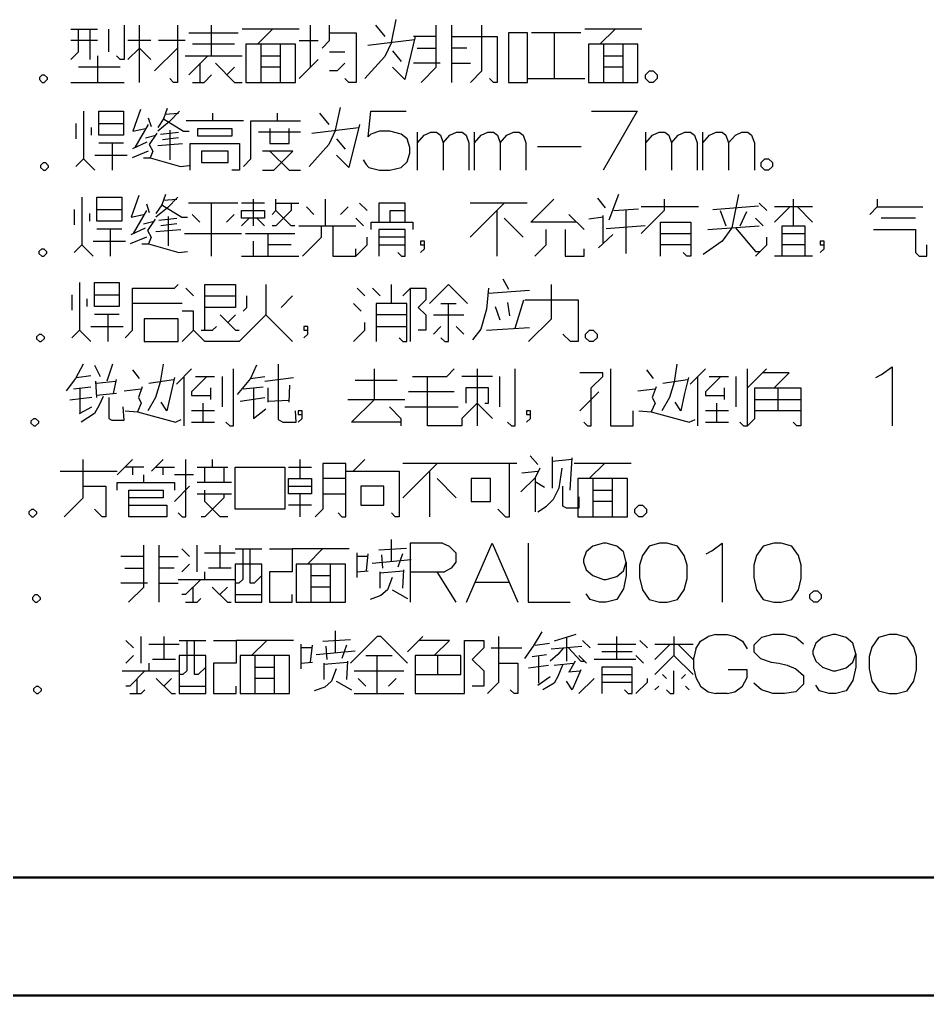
# Model space of a CAD drawing. Extents: x 0 to 1189, y 0 to 841.
# Drawn here: x 78.2 to 155.1, y 0 to 82.7 of the extents above; entities that cross this region are included whole.
import ezdxf

# ---------------------------------------------------------------- set-up
doc = ezdxf.new("R2010")
doc.units = 0

msp = doc.modelspace()

# ---------------------------------------------------------------- linework, layer by layer
at = {"color": 7, "lineweight": 50}
for p, q in [((1179, 10), (30, 10)), ((1189, 0), (0, 0))]:
    msp.add_line(p, q, dxfattribs=at)
at = {"color": 7, "lineweight": 25}
for points in [[(109.72, 80.75), (110.123, 82.686)], [(82.542, 79.299), (83.187, 79.944), (83.187, 81.879)], [(82.542, 81.879), (84.8, 81.879)], [(84.155, 81.879), (84.155, 79.299)], [(85.768, 79.944), (85.768, 81.879)], [(87.058, 82.202), (87.058, 79.299), (86.736, 79.299), (86.413, 79.621)], [(88.349, 77.363), (88.349, 82.202)], [(91.574, 82.202), (91.574, 77.363), (91.252, 77.363), (90.929, 77.686)], [(94.478, 79.621), (94.478, 82.202)], [(101.897, 81.879), (97.058, 81.879)], [(98.349, 80.589), (99.639, 81.879)], [(102.865, 78.653), (102.865, 82.202)], [(103.833, 80.266), (104.478, 80.911), (104.478, 82.202)], [(108.349, 82.202), (109.155, 81.234)], [(112.22, 77.363), (113.51, 78.653), (113.51, 82.202)], [(114.8, 82.202), (114.8, 77.363)], [(116.413, 77.363), (117.381, 78.331), (117.381, 82.202)], [(130.929, 81.879), (126.091, 81.879)], [(127.381, 80.589), (128.671, 81.879)], [(92.542, 81.557), (96.736, 81.557)], [(104.478, 81.557), (106.736, 81.557), (106.736, 77.363), (106.091, 77.363), (105.768, 77.686)], [(111.736, 81.234), (110.849, 77.605), (109.8, 78.653)], [(113.51, 81.234), (111.574, 81.234)], [(114.8, 81.234), (116.413, 81.234)], [(116.413, 81.234), (118.671, 81.234), (118.671, 77.363), (118.349, 77.363), (118.026, 77.686)], [(125.768, 81.557), (121.574, 81.557)], [(123.51, 81.557), (123.51, 77.686)], [(84.8, 80.911), (82.542, 80.911)], [(89.316, 80.911), (87.381, 80.911)], [(87.381, 79.299), (88.349, 80.266), (89.316, 79.299)], [(89.639, 78.331), (91.574, 80.266)], [(92.22, 80.911), (89.962, 80.911)], [(96.413, 80.589), (92.865, 80.589)], [(98.671, 77.363), (98.671, 80.589)], [(100.284, 80.589), (100.284, 77.363)], [(101.897, 80.911), (103.51, 80.911)], [(107.704, 80.508), (111.655, 80.992)], [(109.72, 80.75), (109.155, 79.541)], [(111.897, 80.266), (113.51, 80.266)], [(116.091, 80.266), (114.8, 80.266)], [(127.704, 77.363), (127.704, 80.589)], [(129.316, 80.589), (129.316, 77.363)], [(84.8, 79.621), (84.8, 77.363)], [(92.22, 79.621), (97.058, 79.621)], [(94.155, 79.621), (92.542, 78.008)], [(98.671, 79.621), (100.284, 79.621)], [(104.478, 79.944), (105.768, 79.944)], [(107.462, 77.686), (109.155, 79.541)], [(109.8, 80.024), (110.526, 79.137)], [(127.704, 79.621), (129.316, 79.621)], [(86.736, 78.653), (83.187, 78.653)], [(93.51, 77.363), (93.51, 78.976)], [(94.8, 78.976), (96.413, 77.363), (97.058, 77.363)], [(96.413, 78.653), (95.768, 78.008)], [(100.284, 78.653), (98.671, 78.653)], [(101.897, 77.686), (103.51, 79.299)], [(105.768, 78.976), (105.123, 78.331), (104.478, 78.331)], [(113.833, 78.976), (111.574, 78.976)], [(114.8, 78.976), (116.413, 78.976)], [(129.316, 78.653), (127.704, 78.653)], [(80.123, 78.008), (79.881, 77.766)], [(79.881, 77.766), (79.881, 77.605)], [(80.123, 78.008), (80.284, 78.008)], [(80.526, 77.766), (80.284, 78.008)], [(80.526, 77.766), (80.526, 77.605)], [(92.865, 77.363), (93.833, 77.363), (94.478, 78.008)], [(79.881, 77.605), (80.123, 77.363)], [(80.123, 77.363), (80.284, 77.363)], [(80.284, 77.363), (80.526, 77.605)], [(82.542, 77.363), (87.058, 77.363)], [(121.252, 77.686), (126.091, 77.686)], [(83.615, 74.914), (83.615, 70.881), (84.582, 69.914)], [(88.453, 75.075), (87.808, 73.22), (88.857, 73.462)], [(90.711, 75.156), (90.389, 74.269), (89.905, 73.543)], [(91.76, 74.914), (90.873, 74.027), (89.905, 73.22)], [(90.55, 74.672), (91.679, 74.752)], [(94.582, 74.107), (94.582, 74.752)], [(100.066, 74.107), (100.066, 74.752)], [(103.615, 74.752), (104.421, 73.785)], [(104.986, 73.301), (105.389, 75.236)], [(107.324, 70.801), (107.566, 70.398), (107.808, 70.156), (108.695, 69.914), (109.582, 69.914), (110.55, 70.156), (111.034, 70.639), (111.276, 71.365), (111.276, 71.849), (111.034, 72.575), (110.55, 72.978), (109.582, 73.22), (108.695, 73.22), (107.97, 72.978), (107.728, 72.736), (107.97, 74.914), (110.953, 74.914)], [(126.679, 74.914), (130.55, 74.914), (127.647, 69.914)], [(82.97, 73.865), (82.97, 72.575)], [(84.905, 73.865), (87.002, 73.865)], [(89.099, 73.785), (87.97, 71.849)], [(89.099, 74.349), (89.34, 73.623)], [(90.389, 74.269), (92.082, 73.22), (92.566, 73.22)], [(97.163, 74.107), (92.324, 74.107)], [(97.163, 70.236), (97.808, 70.881), (97.808, 74.107), (102.002, 74.107)], [(107.002, 73.785), (106.115, 70.156), (105.066, 71.204)], [(84.26, 73.543), (84.26, 72.898)], [(88.857, 72.656), (89.744, 72.898)], [(89.824, 73.059), (89.179, 72.091), (89.502, 71.527), (89.26, 70.962)], [(90.147, 72.978), (91.679, 73.139)], [(90.953, 70.801), (90.953, 73.301)], [(102.002, 73.139), (98.453, 73.139)], [(99.421, 73.462), (99.421, 72.172), (101.034, 72.172), (101.034, 73.462)], [(102.97, 73.059), (106.921, 73.543)], [(104.986, 73.301), (104.421, 72.091)], [(111.921, 69.914), (111.921, 73.139)], [(111.921, 72.252), (112.486, 72.898), (113.05, 73.139), (113.534, 73.139), (113.857, 72.898), (114.099, 72.252), (114.663, 72.898), (115.228, 73.139), (115.711, 73.139), (116.034, 72.898), (116.276, 72.252)], [(116.76, 69.914), (116.76, 73.139)], [(116.76, 72.252), (117.324, 72.898), (117.889, 73.139), (118.373, 73.139), (118.695, 72.898), (118.937, 72.252), (119.502, 72.898), (120.066, 73.139), (120.55, 73.139), (120.873, 72.898), (121.115, 72.252)], [(131.276, 69.914), (131.276, 73.139)], [(131.276, 72.252), (131.84, 72.898), (132.405, 73.139), (132.889, 73.139), (133.211, 72.898), (133.453, 72.252), (134.018, 72.898), (134.582, 73.139), (135.066, 73.139), (135.389, 72.898), (135.631, 72.252)], [(136.115, 69.914), (136.115, 73.139)], [(136.115, 72.252), (136.679, 72.898), (137.244, 73.139), (137.728, 73.139), (138.05, 72.898), (138.292, 72.252), (138.857, 72.898), (139.421, 73.139), (139.905, 73.139), (140.228, 72.898), (140.47, 72.252)], [(84.905, 72.252), (87.002, 72.252)], [(86.034, 72.252), (86.034, 69.914)], [(87.808, 71.769), (89.018, 72.333)], [(89.905, 72.01), (92.002, 72.172)], [(91.679, 72.656), (90.308, 72.494)], [(92.647, 69.914), (92.647, 72.172), (96.84, 72.172), (96.84, 69.914), (96.195, 69.914)], [(102.728, 70.236), (104.421, 72.091)], [(105.066, 72.575), (105.792, 71.688)], [(114.099, 72.252), (114.099, 69.914)], [(116.276, 72.252), (116.276, 69.914)], [(118.937, 72.252), (118.937, 69.914)], [(121.115, 72.252), (121.115, 69.914)], [(133.453, 72.252), (133.453, 69.914)], [(135.631, 72.252), (135.631, 69.914)], [(138.292, 72.252), (138.292, 69.914)], [(140.47, 72.252), (140.47, 69.914)], [(84.582, 71.204), (87.324, 71.204)], [(89.099, 71.527), (87.728, 70.962)], [(98.776, 69.914), (99.744, 69.914), (101.357, 71.527), (98.776, 71.527)], [(99.421, 71.527), (101.034, 69.914), (102.002, 69.914)], [(122.082, 71.93), (125.792, 71.93)], [(80.228, 70.559), (79.986, 70.317)], [(79.986, 70.317), (79.986, 70.156)], [(80.228, 70.559), (80.389, 70.559)], [(80.631, 70.317), (80.389, 70.559)], [(80.631, 70.317), (80.631, 70.156)], [(83.615, 70.881), (82.97, 70.236)], [(88.695, 70.962), (89.26, 70.962), (91.84, 70.236)], [(91.84, 70.236), (92.566, 70.317)], [(79.986, 70.156), (80.228, 69.914)], [(80.228, 69.914), (80.389, 69.914)], [(80.389, 69.914), (80.631, 70.156)], [(90.566, 67.866), (90.244, 66.979), (89.76, 66.253)], [(128.953, 67.866), (128.147, 65.689)], [(139.115, 67.866), (138.55, 65.043), (137.744, 63.914), (136.131, 62.785)], [(83.469, 67.624), (83.469, 63.592), (84.437, 62.624)], [(88.308, 67.785), (87.663, 65.931), (88.711, 66.172)], [(88.953, 67.06), (89.195, 66.334)], [(91.615, 67.624), (90.728, 66.737), (89.76, 65.931)], [(90.244, 66.979), (91.937, 65.931), (92.421, 65.931)], [(90.405, 67.382), (91.534, 67.463)], [(96.695, 67.14), (92.502, 67.14)], [(94.437, 67.14), (94.437, 62.624)], [(98.953, 67.14), (97.018, 67.14)], [(97.986, 67.463), (97.986, 65.205)], [(101.211, 67.14), (101.211, 66.495), (99.921, 65.205), (99.599, 65.205)], [(101.534, 65.205), (101.211, 65.205), (99.921, 66.495), (99.921, 67.463)], [(99.921, 67.14), (101.857, 67.14)], [(104.115, 65.205), (104.115, 67.463)], [(107.663, 66.495), (107.018, 67.14)], [(110.889, 65.527), (110.889, 67.14), (108.631, 67.14), (108.631, 65.527)], [(116.373, 64.237), (119.276, 67.14)], [(121.211, 67.14), (116.373, 67.14)], [(125.405, 65.527), (121.534, 65.527), (123.469, 67.463)], [(127.179, 67.543), (127.824, 66.737)], [(132.824, 67.463), (132.824, 66.495), (130.889, 64.56)], [(141.534, 66.495), (140.889, 67.14)], [(143.792, 65.205), (143.792, 67.463)], [(150.889, 67.463), (150.889, 66.818), (154.76, 66.818)], [(82.824, 66.576), (82.824, 65.285)], [(84.115, 66.253), (84.115, 65.608)], [(84.76, 66.576), (86.857, 66.576)], [(88.953, 66.495), (87.824, 64.56)], [(92.824, 66.172), (93.469, 65.527)], [(95.728, 65.527), (96.373, 66.172)], [(99.599, 66.172), (99.921, 66.495)], [(103.147, 66.172), (102.502, 66.818)], [(105.405, 66.172), (106.05, 66.818)], [(109.598, 65.527), (109.598, 66.495), (110.889, 66.495)], [(118.631, 66.495), (118.631, 62.624)], [(126.05, 64.882), (124.76, 66.172)], [(128.55, 66.495), (130.647, 66.656)], [(129.599, 62.866), (129.599, 64.64), (129.599, 66.495)], [(135.728, 66.818), (130.889, 66.818)], [(136.937, 66.576), (140.808, 66.898)], [(137.582, 66.495), (138.066, 65.205)], [(139.276, 65.205), (139.84, 66.414)], [(142.179, 65.527), (143.469, 66.818)], [(145.405, 66.818), (142.179, 66.818)], [(144.115, 66.818), (145.405, 65.527)], [(150.889, 66.818), (150.244, 66.172)], [(88.711, 65.366), (89.599, 65.608)], [(89.679, 65.769), (89.034, 64.801), (89.357, 64.237), (89.115, 63.672)], [(90.002, 65.689), (91.534, 65.85)], [(91.534, 65.366), (90.163, 65.205)], [(90.808, 63.511), (90.808, 66.011)], [(97.663, 65.85), (97.018, 65.205)], [(98.953, 65.205), (98.308, 65.85)], [(107.34, 65.205), (106.695, 65.85)], [(107.986, 64.882), (107.986, 65.527), (111.534, 65.527), (111.534, 64.882)], [(120.889, 64.237), (119.276, 65.85)], [(127.663, 65.931), (126.453, 65.769)], [(127.663, 63.753), (127.663, 66.092)], [(132.502, 62.624), (132.502, 65.527), (135.082, 65.527), (135.082, 62.624), (134.76, 62.624), (134.437, 62.947)], [(141.211, 65.205), (140.566, 65.85)], [(154.115, 65.85), (151.211, 65.85)], [(84.76, 64.963), (86.857, 64.963)], [(85.889, 64.963), (85.889, 62.624)], [(87.663, 64.479), (88.873, 65.043)], [(89.76, 64.721), (91.857, 64.882)], [(92.179, 64.56), (97.018, 64.56)], [(97.34, 64.56), (101.534, 64.56)], [(99.276, 62.624), (99.276, 64.56)], [(101.857, 65.205), (106.695, 65.205)], [(102.179, 62.624), (103.792, 64.237), (103.792, 65.205)], [(104.76, 65.205), (104.76, 62.624), (106.695, 62.624), (106.695, 63.269)], [(110.244, 62.947), (110.566, 62.624), (110.889, 62.624), (110.889, 64.882), (108.631, 64.882), (108.631, 62.624)], [(121.857, 62.624), (122.824, 63.592), (122.824, 64.882)], [(124.437, 64.882), (124.437, 62.624), (126.05, 62.624), (126.05, 63.269)], [(131.211, 65.205), (127.905, 64.963)], [(132.502, 64.56), (135.082, 64.56)], [(136.534, 64.882), (140.889, 65.205)], [(138.873, 65.043), (140.566, 63.027), (140.969, 63.027)], [(142.824, 62.624), (142.824, 65.205), (144.76, 65.205), (144.76, 62.624)], [(142.824, 64.56), (144.76, 64.56)], [(150.566, 64.882), (154.115, 64.882), (154.115, 62.947), (154.437, 62.624), (155.082, 62.624), (155.082, 63.592)], [(84.437, 63.914), (87.179, 63.914)], [(88.953, 64.237), (87.582, 63.672)], [(88.55, 63.672), (89.115, 63.672), (91.695, 62.947)], [(97.986, 63.914), (97.986, 62.624)], [(106.695, 62.624), (107.663, 63.592), (107.663, 64.237)], [(110.889, 64.237), (108.631, 64.237)], [(112.179, 62.947), (112.502, 63.269), (112.502, 63.914), (112.179, 63.914), (112.179, 63.592), (112.502, 63.592)], [(128.469, 64.479), (127.26, 63.35)], [(140.566, 62.624), (141.534, 63.592), (141.534, 64.237)], [(146.05, 62.947), (146.373, 63.269), (146.373, 63.914), (146.05, 63.914), (146.05, 63.592), (146.373, 63.592)], [(80.082, 63.269), (79.84, 63.027)], [(79.84, 63.027), (79.84, 62.866)], [(79.84, 62.866), (80.082, 62.624)], [(80.082, 63.269), (80.244, 63.269)], [(80.486, 63.027), (80.244, 63.269)], [(80.244, 62.624), (80.486, 62.866)], [(80.486, 63.027), (80.486, 62.866)], [(83.469, 63.592), (82.824, 62.947)], [(91.695, 62.947), (92.421, 63.027)], [(101.211, 63.592), (99.276, 63.592)], [(108.631, 63.592), (110.889, 63.592)], [(135.082, 63.592), (132.502, 63.592)], [(144.76, 63.592), (142.824, 63.592)], [(80.082, 62.624), (80.244, 62.624)], [(97.018, 62.624), (101.857, 62.624)], [(145.405, 62.624), (142.179, 62.624)], [(83.266, 60.396), (83.266, 56.364), (84.234, 55.396)], [(119.153, 60.719), (119.637, 59.832)], [(87.137, 55.719), (87.782, 56.364), (87.782, 59.912), (91.331, 59.912), (91.653, 60.235)], [(92.944, 59.267), (92.299, 59.912)], [(93.912, 56.364), (93.912, 60.235), (96.492, 60.235), (96.492, 58.299), (93.912, 58.299)], [(99.073, 60.235), (99.073, 57.654), (101.331, 55.396)], [(107.46, 59.267), (106.815, 59.912)], [(108.105, 59.912), (108.75, 59.267)], [(109.718, 58.622), (109.718, 60.235)], [(110.686, 59.267), (111.331, 59.912)], [(111.331, 55.396), (111.331, 59.912), (112.621, 59.912), (112.621, 58.945), (111.976, 58.299), (112.621, 57.654), (112.621, 56.364), (111.976, 56.364)], [(116.17, 58.622), (114.557, 60.235), (112.944, 58.622)], [(117.944, 59.912), (117.782, 58.138)], [(117.944, 59.509), (121.412, 59.751)], [(121.331, 55.396), (123.266, 57.332), (123.266, 60.235)], [(82.621, 59.348), (82.621, 58.057)], [(83.912, 59.025), (83.912, 58.38)], [(84.557, 59.348), (86.653, 59.348)], [(93.912, 59.267), (96.492, 59.267)], [(97.137, 57.977), (97.46, 58.299), (97.46, 59.267)], [(100.363, 58.299), (101.331, 59.267)], [(120.202, 56.525), (120.928, 58.945)], [(121.008, 58.945), (125.524, 58.945), (125.524, 55.396), (124.879, 55.396), (124.234, 56.041)], [(91.976, 58.622), (87.782, 58.622)], [(96.815, 55.396), (93.912, 55.396), (92.944, 56.364), (92.944, 57.977), (91.976, 57.977)], [(107.137, 57.977), (106.492, 58.622)], [(110.363, 55.719), (110.686, 55.396), (111.008, 55.396), (111.008, 58.622), (108.428, 58.622), (108.428, 55.396)], [(113.911, 55.719), (114.234, 55.396), (114.557, 55.396), (114.557, 58.622)], [(113.911, 58.622), (115.202, 58.622)], [(117.782, 58.138), (117.299, 56.445)], [(118.508, 58.38), (118.912, 57.251)], [(119.557, 58.703), (119.718, 57.574)], [(84.557, 57.735), (86.653, 57.735)], [(85.686, 57.735), (85.686, 55.396)], [(95.202, 57.654), (96.492, 56.364), (96.815, 56.364)], [(96.492, 57.654), (95.847, 57.009)], [(96.815, 55.396), (99.073, 57.654)], [(111.008, 57.654), (108.428, 57.654)], [(113.266, 57.654), (115.847, 57.654)], [(83.266, 56.364), (82.621, 55.719)], [(84.234, 56.687), (86.976, 56.687)], [(91.976, 55.396), (92.944, 56.364)], [(93.589, 56.364), (94.557, 56.364), (94.879, 56.687)], [(102.299, 55.719), (102.621, 56.041), (102.621, 56.687), (102.299, 56.687), (102.299, 56.364), (102.621, 56.364)], [(106.492, 55.396), (107.46, 56.364), (107.46, 57.009)], [(108.428, 56.687), (111.008, 56.687)], [(113.266, 56.041), (113.911, 56.687)], [(115.202, 56.687), (115.847, 56.041)], [(117.299, 56.445), (116.573, 55.557)], [(117.782, 56.364), (121.412, 56.606)], [(79.879, 56.041), (79.637, 55.799)], [(79.637, 55.799), (79.637, 55.638)], [(79.637, 55.638), (79.879, 55.396)], [(79.879, 56.041), (80.041, 56.041)], [(80.282, 55.799), (80.041, 56.041)], [(80.041, 55.396), (80.282, 55.638)], [(80.282, 55.799), (80.282, 55.638)], [(79.879, 55.396), (80.041, 55.396)], [(83.587, 53.49), (82.942, 52.28)], [(84.555, 53.409), (85.039, 52.442)], [(86.087, 53.49), (85.603, 52.038)], [(87.781, 53.006), (88.345, 52.28)], [(90.361, 53.49), (90.119, 51.958), (89.716, 50.667), (89.071, 49.538)], [(91.49, 51.796), (92.781, 53.087)], [(95.684, 48.571), (96.007, 48.248), (96.329, 48.248), (96.329, 53.087)], [(98.265, 53.409), (97.781, 52.28)], [(100.119, 53.49), (100.119, 51.151), (100.119, 48.812)], [(110.523, 48.571), (106.329, 48.571), (108.265, 50.506), (108.265, 53.087)], [(111.49, 52.442), (114.394, 52.442), (115.039, 53.087)], [(116.974, 53.087), (116.974, 48.248)], [(119.555, 48.571), (119.878, 48.248), (120.2, 48.248), (120.2, 53.087)], [(128.265, 53.087), (128.265, 48.248), (130.2, 48.248), (130.2, 49.538)], [(131.329, 53.006), (131.894, 52.28)], [(133.91, 53.49), (133.668, 51.958), (133.265, 50.667), (132.619, 49.538)], [(135.039, 51.796), (136.329, 53.087)], [(139.232, 48.571), (139.555, 48.248), (139.878, 48.248), (139.878, 53.087)], [(141.49, 53.087), (139.878, 51.474)], [(151.248, 52.603), (152.136, 53.248), (152.136, 48.248)], [(82.942, 52.28), (82.136, 51.232)], [(83.023, 52.361), (84.232, 52.522)], [(86.168, 50.99), (86.41, 52.2)], [(89.152, 51.877), (91.248, 52.2)], [(91.329, 52.361), (91.007, 50.99), (90.684, 49.538), (90.2, 50.264)], [(92.136, 48.248), (92.136, 52.442)], [(94.071, 52.442), (92.781, 51.151), (92.781, 50.829), (94.394, 50.829)], [(93.103, 52.442), (94.716, 52.442)], [(95.361, 52.442), (95.361, 49.861)], [(97.781, 52.28), (96.652, 50.909)], [(97.781, 52.28), (98.99, 52.442)], [(98.99, 52.038), (101.41, 52.361)], [(106.652, 52.119), (110.2, 52.119)], [(115.684, 48.893), (115.684, 48.248), (112.781, 48.248), (112.781, 52.442)], [(118.265, 52.442), (115.684, 52.442)], [(118.91, 49.861), (118.91, 52.442)], [(126.007, 48.571), (126.329, 48.248), (126.652, 48.248), (126.652, 51.474), (127.619, 52.442), (127.619, 52.764), (125.684, 52.764)], [(132.7, 51.877), (134.797, 52.2)], [(134.878, 52.361), (134.555, 50.99), (134.232, 49.538), (133.748, 50.264)], [(135.684, 48.248), (135.684, 52.442)], [(137.619, 52.442), (136.329, 51.151), (136.329, 50.829), (137.942, 50.829)], [(136.652, 52.442), (138.265, 52.442)], [(138.91, 52.442), (138.91, 49.861)], [(142.136, 51.474), (143.426, 52.764), (141.168, 52.764)], [(150.765, 52.361), (151.248, 52.603)], [(82.781, 51.393), (84.232, 51.554)], [(83.345, 49.377), (83.345, 51.474)], [(84.636, 52.038), (84.716, 50.667)], [(84.716, 51.877), (86.329, 52.038)], [(87.055, 51.232), (88.507, 51.393)], [(88.587, 51.554), (88.265, 50.667), (88.507, 50.183), (88.184, 49.458)], [(94.394, 50.506), (94.394, 51.474)], [(97.136, 51.393), (98.829, 51.554)], [(98.023, 51.474), (98.023, 48.893)], [(99.232, 51.474), (99.232, 50.264)], [(101.087, 51.716), (101.007, 50.264)], [(117.619, 50.183), (117.942, 50.183), (117.942, 51.474), (116.007, 51.474), (116.007, 50.183)], [(130.603, 51.232), (132.055, 51.393)], [(132.136, 51.554), (131.813, 50.667), (132.055, 50.183), (131.732, 49.458)], [(137.942, 50.506), (137.942, 51.474)], [(139.878, 48.248), (140.523, 48.893), (140.523, 51.474), (144.394, 51.474), (144.394, 48.248), (144.071, 48.248), (143.748, 48.571)], [(142.458, 51.474), (142.458, 49.538)], [(84.313, 50.667), (82.458, 50.425)], [(86.41, 50.99), (84.716, 50.829)], [(85.281, 50.748), (84.958, 50.022)], [(85.765, 50.667), (85.765, 48.893)], [(96.894, 50.345), (98.99, 50.667)], [(106.007, 50.506), (110.845, 50.506)], [(115.039, 51.151), (111.168, 51.151)], [(127.297, 51.151), (125.684, 49.538)], [(140.523, 50.506), (144.394, 50.506)], [(83.265, 49.296), (84.313, 49.861)], [(84.958, 50.022), (84.555, 49.296)], [(87.055, 48.732), (86.974, 49.861)], [(93.748, 48.571), (93.748, 50.183)], [(98.023, 48.893), (99.071, 49.7)], [(99.232, 50.345), (101.007, 50.425)], [(109.555, 49.861), (110.523, 48.893), (110.523, 48.248)], [(110.845, 49.861), (115.361, 49.861)], [(115.684, 48.893), (116.974, 50.183), (118.265, 48.893)], [(137.297, 48.571), (137.297, 50.183)], [(79.394, 48.893), (79.152, 48.651)], [(79.394, 48.893), (79.555, 48.893)], [(79.797, 48.651), (79.555, 48.893)], [(84.555, 49.296), (83.426, 48.571)], [(85.765, 48.893), (86.007, 48.732)], [(87.136, 49.538), (88.184, 49.458), (91.41, 48.571), (91.894, 48.812)], [(94.716, 49.538), (92.781, 49.538)], [(100.119, 48.812), (100.523, 48.571)], [(101.652, 48.571), (101.571, 49.538)], [(101.813, 48.571), (102.136, 48.893), (102.136, 49.538), (101.813, 49.538), (101.813, 49.216), (102.136, 49.216)], [(121.168, 48.571), (121.49, 48.893), (121.49, 49.538), (121.168, 49.538), (121.168, 49.216), (121.49, 49.216)], [(130.684, 49.538), (131.732, 49.458), (134.958, 48.571), (135.442, 48.812)], [(138.265, 49.538), (136.329, 49.538)], [(144.394, 49.538), (140.523, 49.538)], [(79.152, 48.651), (79.152, 48.49)], [(79.152, 48.49), (79.394, 48.248)], [(79.394, 48.248), (79.555, 48.248)], [(79.555, 48.248), (79.797, 48.49)], [(79.797, 48.651), (79.797, 48.49)], [(86.007, 48.732), (87.055, 48.732)], [(92.781, 48.571), (94.716, 48.571)], [(100.523, 48.571), (101.652, 48.571)], [(136.329, 48.571), (138.265, 48.571)], [(121.483, 45.723), (122.128, 44.998)], [(123.338, 45.643), (123.338, 42.981)], [(124.87, 42.82), (125.031, 45.562)], [(81.967, 40.562), (83.58, 42.175), (83.58, 45.401)], [(87.773, 45.401), (86.483, 44.11)], [(88.741, 44.756), (87.128, 44.756)], [(87.773, 44.756), (87.773, 44.11)], [(90.354, 45.401), (89.386, 44.433)], [(89.709, 44.756), (91.322, 44.756)], [(90.354, 44.11), (90.354, 44.756)], [(91.644, 40.885), (91.967, 40.562), (92.289, 40.562), (92.289, 45.401)], [(93.257, 44.756), (95.838, 44.756)], [(93.902, 43.465), (93.902, 44.756)], [(94.547, 44.756), (94.547, 45.401)], [(95.515, 44.756), (95.515, 43.465)], [(100.999, 44.756), (102.934, 44.756)], [(101.967, 43.788), (101.967, 45.401)], [(105.192, 40.885), (105.515, 40.562), (105.838, 40.562), (105.838, 45.078), (103.902, 45.078), (103.902, 41.207), (103.257, 40.562)], [(106.483, 44.433), (107.451, 45.401)], [(110.676, 42.175), (113.58, 45.078)], [(115.515, 45.078), (110.676, 45.078)], [(120.354, 45.078), (115.515, 45.078)], [(118.741, 41.207), (119.386, 40.562), (119.709, 40.562), (119.709, 45.078)], [(122.289, 44.675), (121.886, 43.869), (120.676, 42.659)], [(125.031, 45.401), (123.338, 45.24)], [(124.144, 44.675), (123.902, 42.981)], [(130.031, 45.078), (125.192, 45.078)], [(126.483, 43.788), (127.773, 45.078)], [(81.644, 44.433), (86.483, 44.433)], [(88.741, 43.465), (88.741, 44.11)], [(92.934, 44.11), (91.322, 44.11)], [(105.838, 40.562), (105.838, 44.433), (110.354, 44.433), (110.354, 40.562), (110.031, 40.562), (109.709, 40.885)], [(112.934, 44.433), (112.934, 40.562)], [(120.757, 44.272), (122.128, 44.433)], [(121.886, 43.869), (121.886, 40.965)], [(83.58, 43.143), (85.515, 43.143), (85.515, 40.562), (85.192, 40.562), (84.547, 41.207)], [(86.483, 42.82), (86.483, 43.465), (91.322, 43.465), (91.322, 42.82)], [(92.612, 43.143), (91.322, 41.852)], [(96.16, 43.465), (93.257, 43.465)], [(100.999, 43.143), (102.934, 43.143)], [(105.838, 43.788), (103.902, 43.788)], [(115.192, 42.175), (113.58, 43.788)], [(121.886, 43.546), (122.692, 43.062)], [(124.225, 41.449), (124.225, 43.143)], [(126.805, 40.562), (126.805, 43.788)], [(128.418, 43.788), (128.418, 40.562)], [(87.451, 41.53), (90.676, 41.53), (90.676, 40.562), (87.451, 40.562), (87.451, 42.82), (90.354, 42.82), (90.354, 42.175), (87.451, 42.175)], [(93.257, 42.498), (96.16, 42.498)], [(95.515, 42.498), (95.515, 42.175), (93.902, 40.562), (93.58, 40.562)], [(95.838, 40.562), (95.192, 40.562), (93.902, 41.852), (93.902, 42.82)], [(101.967, 40.562), (101.967, 42.498)], [(103.902, 42.498), (105.838, 42.498)], [(123.902, 42.981), (123.418, 42.014)], [(125.596, 42.256), (125.596, 41.288)], [(126.805, 42.82), (128.418, 42.82)], [(102.934, 41.53), (100.999, 41.53)], [(122.128, 40.965), (122.854, 41.449)], [(122.854, 41.449), (123.418, 42.014)], [(124.547, 41.288), (124.225, 41.449)], [(128.418, 41.852), (126.805, 41.852)], [(79.225, 41.207), (78.983, 40.965)], [(78.983, 40.965), (78.983, 40.804)], [(78.983, 40.804), (79.225, 40.562)], [(79.225, 41.207), (79.386, 41.207)], [(79.225, 40.562), (79.386, 40.562)], [(79.628, 40.965), (79.386, 41.207)], [(79.386, 40.562), (79.628, 40.804)], [(79.628, 40.965), (79.628, 40.804)], [(125.596, 41.288), (124.547, 41.288)], [(87.433, 33.313), (88.723, 34.603), (88.723, 38.152)], [(90.013, 38.152), (90.013, 33.313)], [(93.239, 35.893), (93.239, 38.152)], [(95.175, 38.152), (95.175, 36.216)], [(109.691, 38.635), (109.691, 36.781)], [(114.046, 38.313), (111.304, 38.313)], [(111.304, 38.313), (111.304, 33.313)], [(114.046, 38.313), (114.61, 38.071), (115.175, 37.506), (115.175, 36.7), (114.771, 36.216), (114.207, 35.893)], [(116.062, 33.313), (118.239, 38.313), (120.417, 33.313)], [(121.304, 38.313), (121.304, 33.313), (124.852, 33.313)], [(129.61, 36.7), (129.368, 37.587), (128.804, 38.071), (127.917, 38.313), (127.675, 38.313), (126.788, 38.071), (126.223, 37.587), (125.981, 36.942), (125.981, 36.7), (126.223, 36.055), (126.788, 35.571), (127.675, 35.248), (127.917, 35.248), (128.804, 35.49), (129.368, 35.974), (129.61, 36.7), (129.61, 35.571), (129.368, 34.442), (128.804, 33.555), (127.917, 33.313), (127.352, 33.313), (126.546, 33.555), (126.223, 34.039)], [(136.868, 37.668), (137.755, 38.313), (137.755, 33.313)], [(92.594, 37.184), (91.949, 37.829)], [(93.884, 37.506), (96.465, 37.506)], [(97.11, 37.829), (97.11, 35.248), (96.788, 34.926), (96.465, 34.926)], [(96.465, 37.829), (98.723, 37.829)], [(98.723, 35.571), (98.078, 34.926), (97.755, 34.926), (97.755, 37.829)], [(99.368, 37.829), (101.304, 37.829), (101.304, 35.893), (99.368, 35.893), (99.368, 33.313), (101.304, 33.313), (101.304, 33.958)], [(106.142, 37.829), (101.304, 37.829)], [(102.594, 36.539), (103.884, 37.829)], [(106.788, 37.506), (106.788, 35.41)], [(107.594, 35.974), (107.755, 37.426)], [(108.642, 37.748), (110.981, 37.91)], [(108.884, 37.345), (108.965, 36.216)], [(110.658, 37.426), (110.255, 36.297)], [(136.384, 37.426), (136.868, 37.668)], [(88.723, 37.184), (86.788, 37.184)], [(90.013, 37.184), (91.626, 37.184)], [(92.594, 36.539), (91.949, 35.893)], [(102.917, 33.313), (102.917, 36.539)], [(104.529, 36.539), (104.529, 33.313)], [(107.675, 37.184), (106.788, 37.184)], [(108.078, 36.619), (111.384, 36.942)], [(87.11, 36.216), (88.723, 36.216)], [(91.304, 36.216), (90.013, 36.216)], [(93.884, 35.893), (93.884, 35.248)], [(96.142, 36.216), (94.207, 36.216)], [(102.917, 35.571), (104.529, 35.571)], [(106.788, 35.893), (107.755, 35.974)], [(108.723, 35.813), (110.739, 35.974)], [(108.723, 35.893), (108.723, 34.522)], [(110.739, 36.055), (110.658, 34.522)], [(111.304, 35.893), (114.207, 35.893)], [(113.562, 35.893), (115.175, 33.313)], [(89.046, 34.926), (86.788, 34.926)], [(90.013, 34.926), (91.626, 34.926)], [(91.626, 35.248), (96.465, 35.248)], [(93.562, 35.248), (92.271, 33.958), (91.949, 33.958)], [(109.771, 35.41), (109.368, 34.361)], [(116.788, 35.006), (119.691, 35.006)], [(79.529, 33.958), (79.288, 33.716)], [(79.529, 33.958), (79.691, 33.958)], [(79.933, 33.716), (79.691, 33.958)], [(92.917, 33.313), (92.917, 34.603)], [(94.529, 34.603), (95.82, 33.313), (96.142, 33.313)], [(95.82, 34.603), (95.175, 33.958)], [(96.465, 33.958), (98.723, 33.958)], [(104.529, 34.603), (102.917, 34.603)], [(109.368, 34.361), (108.804, 33.877)], [(109.771, 34.361), (111.062, 33.635)], [(79.288, 33.716), (79.288, 33.555)], [(79.288, 33.555), (79.529, 33.313)], [(79.529, 33.313), (79.691, 33.313)], [(79.691, 33.313), (79.933, 33.555)], [(79.933, 33.716), (79.933, 33.555)], [(92.271, 33.313), (93.239, 33.313), (93.562, 33.635)], [(108.804, 33.877), (107.917, 33.555)], [(104.95, 30.893), (104.95, 29.038)], [(122.45, 30.813), (121.724, 29.603), (120.998, 28.555)], [(87.853, 29.442), (87.208, 30.087)], [(88.498, 28.151), (88.498, 30.409)], [(90.434, 30.409), (90.434, 28.474)], [(92.369, 30.087), (92.369, 27.506), (92.046, 27.184), (91.724, 27.184)], [(91.724, 30.087), (93.982, 30.087)], [(93.982, 27.829), (93.337, 27.184), (93.014, 27.184), (93.014, 30.087)], [(94.627, 30.087), (96.563, 30.087), (96.563, 28.151), (94.627, 28.151), (94.627, 25.571), (96.563, 25.571), (96.563, 26.216)], [(101.401, 30.087), (96.563, 30.087)], [(97.853, 28.797), (99.143, 30.087)], [(103.901, 30.006), (106.24, 30.168)], [(111.079, 28.151), (108.821, 30.409), (108.498, 30.409), (106.24, 28.151)], [(112.369, 30.409), (111.079, 29.119)], [(113.337, 28.797), (114.627, 30.087), (112.046, 30.087)], [(115.917, 25.571), (115.917, 30.087), (117.53, 30.087), (117.53, 29.442), (116.563, 28.474), (117.53, 27.506), (117.53, 26.216), (116.563, 26.216)], [(117.853, 25.571), (118.821, 26.538), (118.821, 30.409)], [(121.885, 29.684), (123.095, 29.845)], [(125.353, 30.571), (123.498, 30.006)], [(124.546, 30.329), (124.546, 28.313)], [(126.563, 29.442), (125.917, 30.087)], [(128.821, 28.474), (128.821, 30.409)], [(131.401, 29.442), (130.756, 30.087)], [(133.659, 30.409), (133.659, 28.797), (135.272, 27.184)], [(135.514, 29.361), (135.917, 30.006)], [(135.917, 30.006), (136.563, 30.409)], [(137.208, 30.571), (136.563, 30.409)], [(137.208, 30.571), (138.176, 30.571)], [(138.176, 30.571), (138.821, 30.409), (139.466, 30.006), (139.869, 29.361)], [(144.627, 29.764), (143.982, 30.329), (143.014, 30.571), (142.046, 30.571), (141.079, 30.329), (140.434, 29.684), (140.434, 29.119), (140.998, 28.555)], [(149.063, 28.958), (148.821, 29.845), (148.256, 30.329), (147.369, 30.571), (147.127, 30.571), (146.24, 30.329), (145.675, 29.845), (145.434, 29.2), (145.434, 28.958), (145.675, 28.313), (146.24, 27.829), (147.127, 27.506), (147.369, 27.506), (148.256, 27.748), (148.821, 28.232), (149.063, 28.958), (149.063, 27.829), (148.821, 26.7), (148.256, 25.813), (147.369, 25.571), (146.805, 25.571), (145.998, 25.813), (145.675, 26.297)], [(89.143, 29.764), (91.724, 29.764)], [(102.046, 29.764), (102.046, 27.668)], [(102.934, 29.442), (102.046, 29.442)], [(102.853, 28.232), (103.014, 29.684)], [(103.337, 28.877), (106.643, 29.2)], [(104.143, 29.603), (104.224, 28.474)], [(105.917, 29.684), (105.514, 28.555)], [(118.175, 29.442), (120.756, 29.442)], [(124.305, 29.442), (123.821, 28.877), (123.175, 28.313)], [(123.256, 29.361), (125.837, 29.603)], [(124.708, 29.442), (125.756, 28.313), (126.079, 28.313)], [(127.208, 29.764), (130.434, 29.764)], [(130.111, 29.119), (127.53, 29.119)], [(133.337, 29.764), (132.046, 28.474)], [(132.046, 29.764), (135.272, 29.764)], [(135.272, 28.474), (133.982, 29.764)], [(135.514, 29.361), (135.353, 28.635)], [(87.853, 28.797), (87.208, 28.151)], [(89.143, 28.151), (89.143, 27.506)], [(91.401, 28.474), (89.466, 28.474)], [(98.175, 25.571), (98.175, 28.797)], [(99.788, 28.797), (99.788, 25.571)], [(102.046, 28.151), (103.014, 28.232)], [(103.982, 28.071), (105.998, 28.232)], [(103.982, 28.151), (103.982, 26.78)], [(105.998, 28.313), (105.917, 26.78)], [(107.53, 28.797), (109.788, 28.797)], [(108.498, 25.571), (108.498, 28.797)], [(111.724, 27.184), (115.595, 27.184), (115.595, 28.797), (111.724, 28.797), (111.724, 25.571), (115.917, 25.571), (115.917, 26.216)], [(113.659, 27.184), (113.659, 28.797)], [(118.821, 28.151), (120.434, 28.151), (120.434, 25.571), (120.111, 25.571), (119.788, 25.893)], [(121.643, 28.716), (122.853, 28.877)], [(122.208, 26.458), (122.208, 28.797)], [(123.498, 27.99), (125.111, 28.151)], [(125.272, 28.313), (124.788, 27.426)], [(126.24, 28.151), (125.595, 28.797)], [(130.434, 28.474), (126.885, 28.474)], [(131.079, 28.151), (130.434, 28.797)], [(132.046, 27.184), (133.659, 28.797)], [(135.353, 27.668), (135.353, 28.635)], [(140.998, 28.555), (141.885, 28.232)], [(141.885, 28.232), (142.53, 28.151)], [(142.53, 28.151), (143.256, 27.99)], [(86.885, 27.506), (91.724, 27.506)], [(88.821, 27.506), (87.53, 26.216), (87.208, 26.216)], [(98.175, 27.829), (99.788, 27.829)], [(105.03, 27.668), (104.627, 26.619)], [(106.563, 27.506), (110.756, 27.506)], [(121.321, 27.748), (123.014, 27.99)], [(124.224, 27.99), (123.821, 27.022), (123.498, 26.458), (122.53, 25.893)], [(125.756, 27.587), (125.03, 25.893), (124.546, 26.619)], [(124.708, 27.426), (125.675, 27.506)], [(129.466, 25.893), (129.788, 25.571), (130.111, 25.571), (130.111, 27.829), (127.53, 27.829), (127.53, 25.571)], [(133.014, 25.893), (133.337, 25.571), (133.659, 25.571), (133.659, 27.506)], [(135.353, 27.668), (135.514, 26.942)], [(139.869, 26.942), (139.869, 27.587), (138.256, 27.587)], [(143.256, 27.99), (143.982, 27.668), (144.627, 27.103)], [(88.175, 25.571), (88.175, 26.861)], [(89.788, 26.861), (91.079, 25.571), (91.401, 25.571)], [(91.079, 26.861), (90.434, 26.216)], [(99.788, 26.861), (98.175, 26.861)], [(104.627, 26.619), (104.063, 26.135)], [(105.03, 26.619), (106.321, 25.893)], [(107.53, 26.216), (106.885, 26.861)], [(110.111, 26.861), (109.466, 26.216)], [(122.127, 26.297), (123.175, 27.022)], [(125.595, 25.571), (126.885, 26.861)], [(127.53, 27.184), (130.111, 27.184)], [(127.53, 26.538), (130.111, 26.538)], [(130.434, 25.571), (131.401, 26.538), (131.401, 26.861)], [(133.014, 26.861), (132.692, 27.184)], [(134.627, 27.184), (134.305, 26.861)], [(135.514, 26.942), (135.917, 26.216)], [(138.176, 25.571), (138.821, 25.732), (139.466, 26.216), (139.869, 26.942)], [(144.627, 27.103), (144.627, 26.377)], [(79.627, 26.216), (79.385, 25.974)], [(79.385, 25.974), (79.385, 25.813)], [(79.385, 25.813), (79.627, 25.571)], [(79.627, 26.216), (79.788, 26.216)], [(80.03, 25.974), (79.788, 26.216)], [(79.788, 25.571), (80.03, 25.813)], [(80.03, 25.974), (80.03, 25.813)], [(87.53, 25.571), (88.498, 25.571), (88.821, 25.893)], [(91.724, 26.216), (93.982, 26.216)], [(104.063, 26.135), (103.175, 25.813)], [(132.369, 26.216), (132.046, 25.893)], [(134.627, 26.216), (134.95, 25.893)], [(135.917, 26.216), (136.563, 25.732)], [(136.563, 25.732), (137.208, 25.571)], [(143.982, 25.732), (143.014, 25.571), (142.046, 25.571), (141.079, 25.893), (140.434, 26.458)], [(144.627, 26.377), (143.982, 25.732)], [(79.627, 25.571), (79.788, 25.571)], [(106.563, 25.571), (110.756, 25.571)], [(138.176, 25.571), (137.208, 25.571)]]:
    msp.add_lwpolyline(points, dxfattribs=at)
for points in [[(119.639, 77.363), (121.252, 77.363), (121.252, 81.557), (119.639, 81.557)], [(97.381, 80.589), (97.381, 77.363), (101.574, 77.363), (101.574, 80.589)], [(126.413, 80.589), (126.413, 77.363), (130.607, 77.363), (130.607, 80.589)], [(131.252, 77.686), (131.252, 78.008), (131.574, 78.331), (131.897, 78.331), (132.22, 78.008), (132.22, 77.686), (131.897, 77.363), (131.574, 77.363)], [(84.905, 74.914), (87.002, 74.914), (87.002, 72.898), (84.905, 72.898)], [(93.292, 73.462), (96.195, 73.462), (96.195, 72.817), (93.292, 72.817)], [(93.615, 71.527), (93.615, 70.559), (95.873, 70.559), (95.873, 71.527)], [(141.034, 70.236), (141.034, 70.559), (141.357, 70.881), (141.679, 70.881), (142.002, 70.559), (142.002, 70.236), (141.679, 69.914), (141.357, 69.914)], [(84.76, 67.624), (86.857, 67.624), (86.857, 65.608), (84.76, 65.608)], [(98.953, 65.85), (97.018, 65.85), (97.018, 66.495), (98.953, 66.495)], [(84.557, 60.396), (86.653, 60.396), (86.653, 58.38), (84.557, 58.38)], [(88.75, 57.332), (88.75, 55.396), (91.653, 55.396), (91.653, 57.332)], [(126.17, 55.719), (126.17, 56.041), (126.492, 56.364), (126.815, 56.364), (127.137, 56.041), (127.137, 55.719), (126.815, 55.396), (126.492, 55.396)], [(96.483, 41.207), (96.483, 44.756), (100.676, 44.756), (100.676, 41.207)], [(102.934, 43.788), (102.934, 42.498), (100.999, 42.498), (100.999, 43.788)], [(107.128, 43.143), (107.128, 41.53), (109.063, 41.53), (109.063, 43.143)], [(116.483, 43.788), (116.483, 41.852), (118.096, 41.852), (118.096, 43.788)], [(125.515, 43.788), (125.515, 40.562), (129.709, 40.562), (129.709, 43.788)], [(130.354, 40.885), (130.354, 41.207), (130.676, 41.53), (130.999, 41.53), (131.322, 41.207), (131.322, 40.885), (130.999, 40.562), (130.676, 40.562)], [(132.433, 38.313), (131.546, 38.071), (130.981, 37.264), (130.739, 36.458), (130.739, 35.41), (130.981, 34.361), (131.546, 33.555), (132.433, 33.313), (133.078, 33.313), (133.965, 33.555), (134.529, 34.361), (134.771, 35.329), (134.771, 36.458), (134.529, 37.264), (133.965, 38.071), (133.078, 38.313)], [(142.11, 38.313), (141.223, 38.071), (140.658, 37.264), (140.417, 36.458), (140.417, 35.41), (140.658, 34.361), (141.223, 33.555), (142.11, 33.313), (142.755, 33.313), (143.642, 33.555), (144.207, 34.361), (144.449, 35.329), (144.449, 36.458), (144.207, 37.264), (143.642, 38.071), (142.755, 38.313)], [(98.723, 33.313), (98.723, 36.539), (96.465, 36.539), (96.465, 33.313)], [(101.626, 36.539), (101.626, 33.313), (105.82, 33.313), (105.82, 36.539)], [(145.175, 33.635), (145.175, 33.958), (145.497, 34.281), (145.82, 34.281), (146.142, 33.958), (146.142, 33.635), (145.82, 33.313), (145.497, 33.313)], [(151.885, 30.571), (150.998, 30.329), (150.434, 29.522), (150.192, 28.716), (150.192, 27.668), (150.434, 26.619), (150.998, 25.813), (151.885, 25.571), (152.53, 25.571), (153.417, 25.813), (153.982, 26.619), (154.224, 27.587), (154.224, 28.716), (153.982, 29.522), (153.417, 30.329), (152.53, 30.571)], [(93.982, 25.571), (93.982, 28.797), (91.724, 28.797), (91.724, 25.571)], [(96.885, 28.797), (96.885, 25.571), (101.079, 25.571), (101.079, 28.797)]]:
    msp.add_lwpolyline(points, close=True, dxfattribs=at)

doc.saveas('drawing.dxf')
